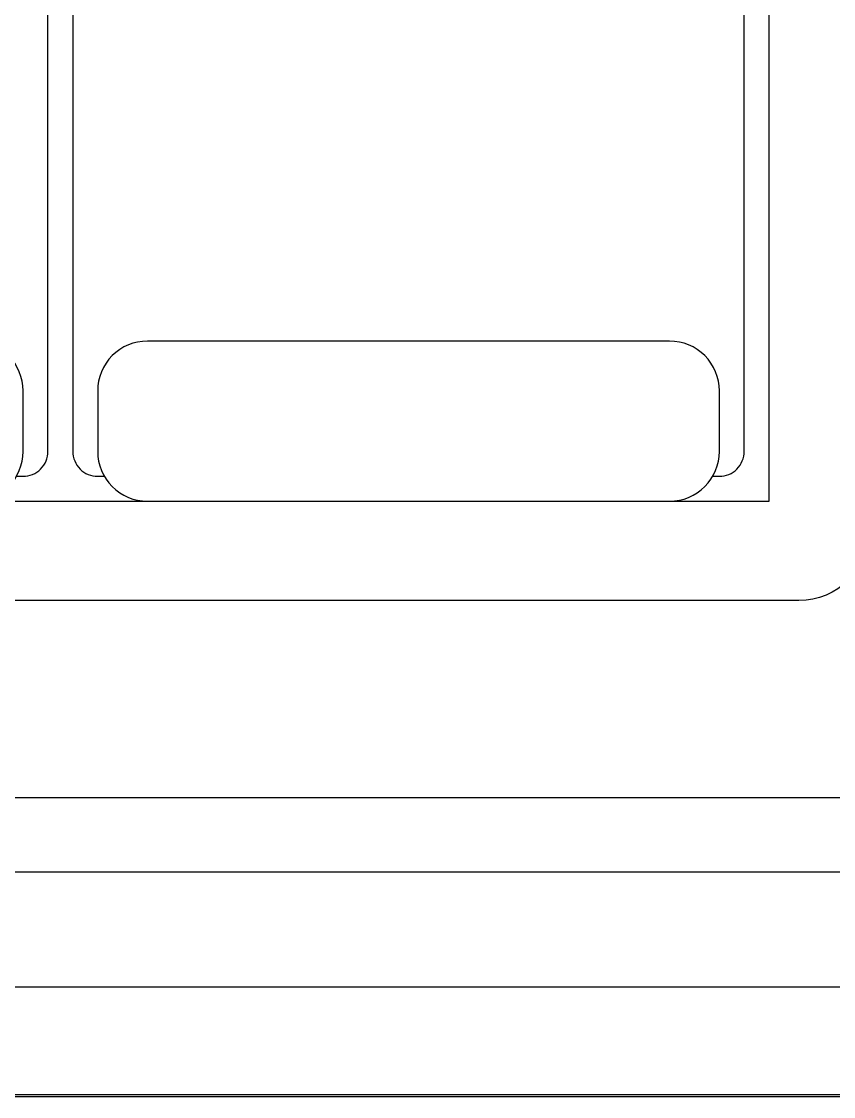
# Model space of a CAD drawing. Header units: inches. Extents: x -950 to 862, y -108 to 714.
# Drawn here: x 577.4 to 610.06, y -107.67 to -64.43 of the extents above; entities that cross this region are included whole.
import ezdxf

# ---------------------------------------------------------------- set-up
doc = ezdxf.new("R2010")
doc.units = ezdxf.units.IN
doc.linetypes.add('DASHED', pattern=[0.75, 0.5, -0.25])
for name, color, linetype, lineweight in [('2 SEATER SOFA', 251, 'Continuous', 25), ('BLINDS', 55, 'Continuous', 25), ('CARPET FLOORING', 254, 'Continuous', 15), ('CEILING-GYPSUM', 83, 'DASHED', 15), ('FACADE WALL', 250, 'Continuous', 25), ('WALLPAPER_DININGROOM', 6, 'Continuous', 25)]:
    doc.layers.add(name, color=color, linetype=linetype, lineweight=lineweight)
doc.layers.add('PLANNER', color=7, linetype='Continuous')
doc.layers.add('Window', color=140, linetype='Continuous')

# ---------------------------------------------------------------- blocks, each defined once
blk = doc.blocks.new('2 SEATER SOFA')
at = {"layer": '2 SEATER SOFA'}
for p, q in [((11.762, 32.5), (-13.196, 32.5)), ((12.562, 29.301), (12.562, 31.7)), ((-15.995, 29.701), (-15.995, -29.701)), ((-11.996, -28.501), (-11.996, 28.501)), ((-11.996, 28.501), (11.762, 28.501)), ((10.555, 28.501), (10.555, 27.501)), ((10.555, 0.5), (10.555, -0.5)), ((10.555, -27.501), (10.555, -28.501)), ((11.762, -28.501), (-11.996, -28.501)), ((12.562, -31.7), (12.562, -29.301)), ((-13.196, -32.5), (11.762, -32.5))]:
    blk.add_line(p, q, dxfattribs=at)
for points in [[(-10.996, 26.233), (-10.996, 26.501, -0.414214), (-9.996, 27.501), (14.995, 27.501, -0.414214), (15.995, 26.501), (15.995, 1.5, -0.414214), (14.995, 0.5), (-9.996, 0.5, -0.414214), (-10.996, 1.5), (-10.996, 1.768)], [(-10.996, -1.768), (-10.996, -1.5, -0.414214), (-9.996, -0.5), (14.995, -0.5, -0.414214), (15.995, -1.5), (15.995, -26.501, -0.414214), (14.995, -27.501), (-9.996, -27.501, -0.414214), (-10.996, -26.501), (-10.996, -26.233)]]:
    blk.add_lwpolyline(points, format="xyb", dxfattribs=at)
for points in [[(-5.557, 24.501), (-5.557, 3.5, -0.414214), (-7.557, 1.5), (-9.996, 1.5, -0.414214), (-11.996, 3.5), (-11.996, 24.501, -0.414214), (-9.996, 26.501), (-7.557, 26.501, -0.414214)], [(-5.557, -3.5), (-5.557, -24.501, -0.414214), (-7.557, -26.501), (-9.996, -26.501, -0.414214), (-11.996, -24.501), (-11.996, -3.5, -0.414214), (-9.996, -1.5), (-7.557, -1.5, -0.414214)]]:
    blk.add_lwpolyline(points, format="xyb", close=True, dxfattribs=at)
for centre, radius, start, end in [((-13.196, 29.701), 2.799, 90, 180), ((11.762, 31.7), 0.8, 0, 90), ((11.762, 29.301), 0.8, 270, 0), ((11.762, -29.301), 0.8, 0, 90), ((-13.196, -29.701), 2.799, 180, 270), ((11.762, -31.7), 0.8, 270, 0)]:
    blk.add_arc(centre, radius, start, end, dxfattribs=at)
blk = doc.blocks.new('BLINDS- WAITING AREA')
at = {"layer": 'BLINDS'}
blk.add_lwpolyline([(5402.165, -216.933), (5561.841, -216.934), (5561.841, -219.934), (5402.165, -219.933)], close=True, dxfattribs=at)
blk = doc.blocks.new('LoungeArea')
at = {"layer": 'WALLPAPER_DININGROOM'}
blk.add_lwpolyline([(444.989, 209.223), (642.969, 209.223), (642.969, -107.599), (444.989, -107.599)], close=True, dxfattribs=at)

msp = doc.modelspace()

# ---------------------------------------------------------------- linework, layer by layer
at = {"layer": 'CARPET FLOORING'}
msp.add_lwpolyline([(480.247, 312.872), (480.232, 255.471), (510.818, 255.51), (510.828, 203.127), (453.952, 203.116), (453.952, -98.642), (642.969, -98.643), (642.969, 33.645), (630.865, 33.645), (630.861, 48.742), (645.959, 48.742), (645.959, 45.7), (815.464, 45.76), (815.464, 185.147), (746.955, 185.147), (698.052, 231.459), (700.128, 233.656), (613.177, 315.918), (611.975, 312.898), (480.247, 312.933)], close=True, dxfattribs=at)
at = {"layer": 'CEILING-GYPSUM'}
msp.add_lwpolyline([(510.828, 203.127), (453.952, 203.116), (454.015, -98.642), (642.943, -98.642), (642.969, 33.645), (630.865, 33.645), (630.862, 48.742), (815.464, 48.78), (815.433, 185.147), (746.974, 185.129), (611.975, 312.898), (480.249, 312.87), (480.232, 255.471), (510.818, 255.463)], close=True, dxfattribs=at)
at = {"layer": 'FACADE WALL'}
msp.add_lwpolyline([(454.015, -107.669), (613.69, -107.669), (613.69, -98.642), (454.015, -98.642)], close=True, dxfattribs=at)
at = {"layer": 'Window'}
msp.add_lwpolyline([(454.015, -103.256), (613.69, -103.256)], dxfattribs=at)

# ---------------------------------------------------------------- block references
at = {"layer": '2 SEATER SOFA', "xscale": -1, "rotation": 270}
msp.add_blockref('2 SEATER SOFA', (578.968, -71.727), dxfattribs=at)
at = {"layer": 'BLINDS'}
msp.add_blockref('BLINDS- WAITING AREA', (-4948.15, 121.292), dxfattribs=at)
at = {"layer": 'PLANNER'}
msp.add_blockref('LoungeArea', (0, 0), dxfattribs=at)

doc.saveas('drawing.dxf')
